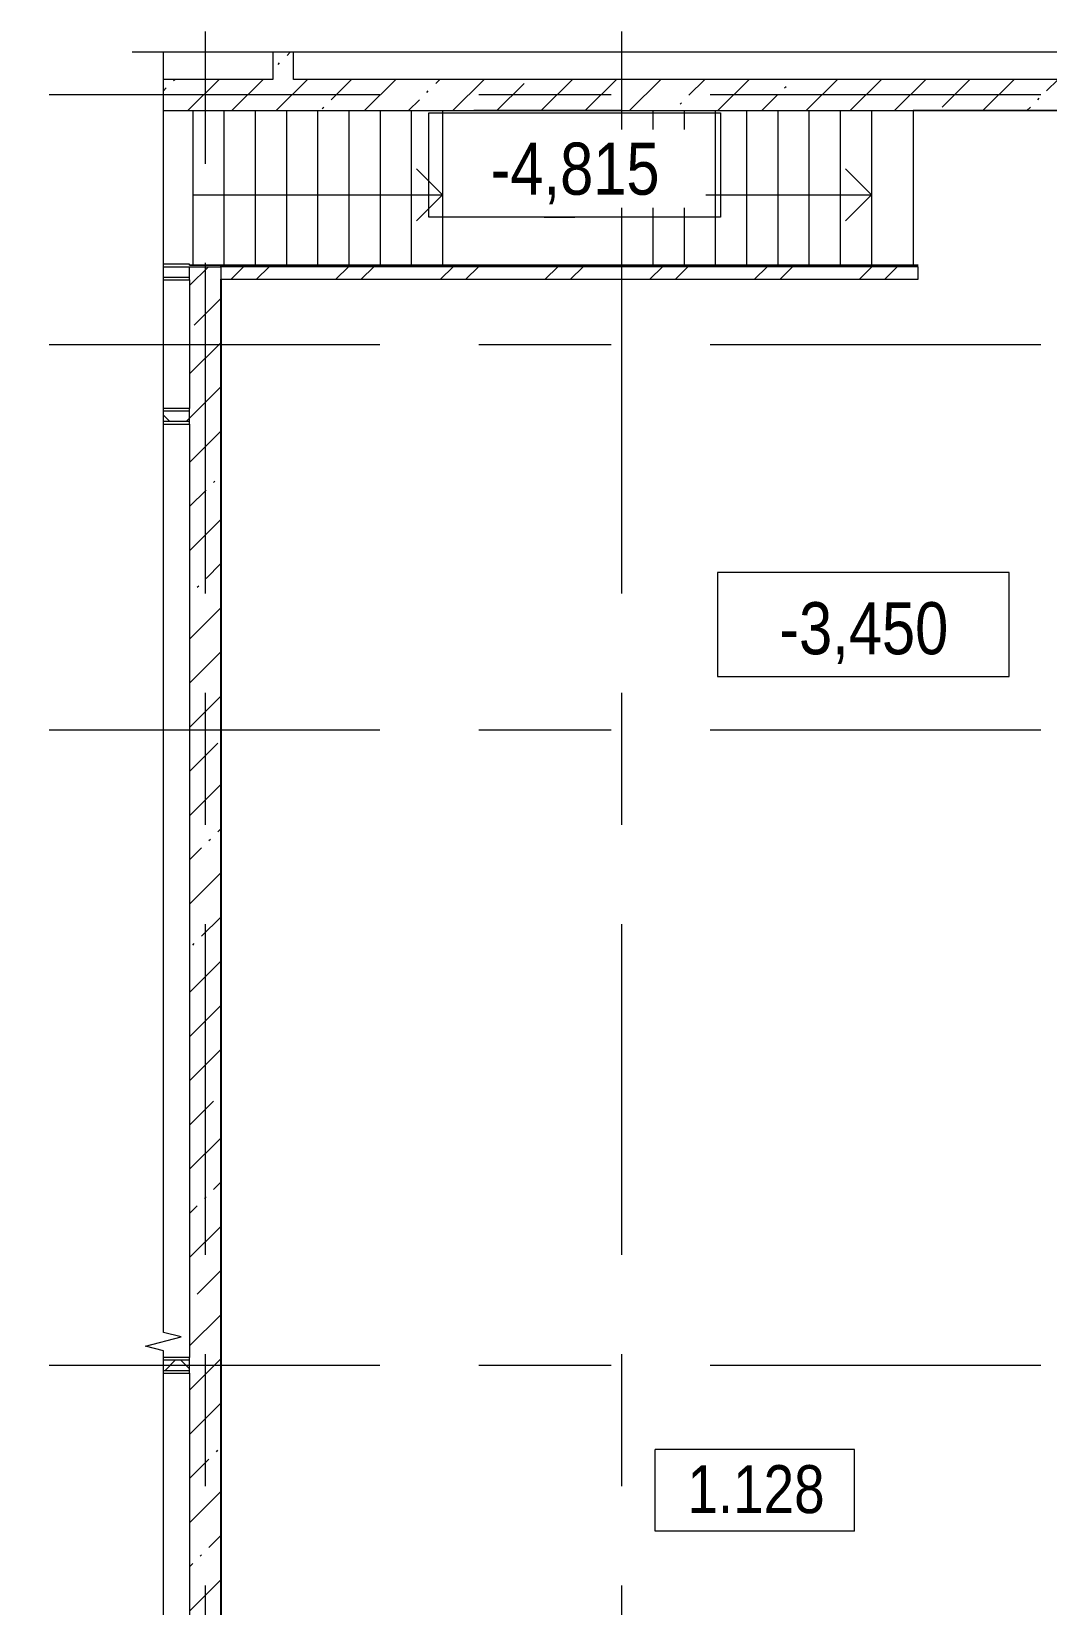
# Model space of a CAD drawing. Header units: millimetres. Extents: x 46431 to 216095, y -43515 to 31605.
# Drawn here: x 166156 to 175907, y -5979 to 9127 of the extents above; entities that cross this region are included whole.
import ezdxf

# ---------------------------------------------------------------- set-up
doc = ezdxf.new("R2010")
doc.units = ezdxf.units.MM
doc.linetypes.add('Осевые', pattern=[6350, 1270, -952.5, 3175, -952.5])
for name, color, linetype, lineweight in [('Высотные отметки', 7, 'Continuous', 9), ('Контуры', 7, 'Continuous', 9), ('Линии подступенков-1', 7, 'Continuous', 9), ('Линии свеса', 7, 'Continuous', 9), ('Марки помещений', 7, 'Continuous', 9), ('Общие ребра', 7, 'Continuous', 9), ('Оси-2', 7, 'Осевые', 9), ('Перекрытия', 7, 'Continuous', 9), ('Стены-1', 7, 'Continuous', 18), ('Стрелки вверх', 7, 'Continuous', 9), ('Штриховка разреза-3', 7, 'Continuous', 9), ('Элементы узлов', 7, 'Continuous', 9)]:
    doc.layers.add(name, color=color, linetype=linetype, lineweight=lineweight)
doc.styles.add('Arial Narrow', font='Arial Narrow.ttf', dxfattribs={"height": 500})
doc.styles.add('Arial Narrow_1', font='Arial Narrow.ttf', dxfattribs={"height": 460})
pattern_1 = [(45, (85893.1, 0), (-424.264, 424.264), [600, -100, 20, -100]), (45, (85893.1, 424), (-424.264, 424.264), [])]
pattern_2 = [(45, (85893.1, 0), (-212.132, 212.132), []), (135, (85893.1, 0), (-212.132, -212.132), [])]

# ---------------------------------------------------------------- blocks, each defined once
blk = doc.blocks.new('Линия разрыва1 - М 200-5354920-Фрагмент плана на отм_ -3_500')
at = {"layer": 'Элементы узлов'}
for p, q in [((-44, 170), (-88, 0)), ((45, -172), (-44, 170)), ((-88, 0), (-12380, 0)), ((90, 0), (45, -172)), ((12580, 0), (90, 0))]:
    blk.add_line(p, q, dxfattribs=at)
blk = doc.blocks.new('Линия разрыва1 - М 200-5815359-Фрагмент плана на отм_ -3_500')
at = {"layer": 'Элементы узлов'}
blk.add_line((-88, 0), (-24175, 0), dxfattribs=at)
blk = doc.blocks.new('Высотные отметки - Высотная отметка - Рамка_14мм длина-4459141-Фрагмент плана на отм_ -3_500')
at = {"layer": 'Высотные отметки'}
for p, q in [((7, 5), (-7, 5)), ((-7, 5), (-7, 0)), ((7, 0), (7, 5)), ((-7, 0), (7, 0))]:
    blk.add_line(p, q, dxfattribs=at)
blk = doc.blocks.new('Марка помещения_Р - Марка помещения-4575829-Фрагмент плана на отм_ -3_500')
at = {"layer": 'Марки помещений'}
for p, q in [((-4.79375, -1.95625), (-4.79375, 1.95625)), ((4.79375, 1.95625), (-4.79375, 1.95625)), ((4.79375, -1.95625), (4.79375, 1.95625)), ((4.79375, -1.95625), (-4.79375, -1.95625))]:
    blk.add_line(p, q, dxfattribs=at)

msp = doc.modelspace()

# ---------------------------------------------------------------- hatches: boundary and pattern name
at = {"layer": 'Штриховка разреза-3'}
h = msp.add_hatch(dxfattribs=at)
h.set_pattern_fill('FP_4', color=256, style=0, pattern_type=2)
h.set_pattern_definition(pattern_1)
h.paths.add_polyline_path([(168674.7, 8667.1), (168674.7, 8927.1), (168474.7, 8927.1), (168474.7, 8667.1)], flags=0)
h = msp.add_hatch(dxfattribs=at)
h.set_pattern_fill('FP_4', color=256, style=0, pattern_type=2)
h.set_pattern_definition(pattern_1)
h.paths.add_polyline_path([(190072.7, 8367.1), (190074.7, 8367.1), (190074.7, 8667.1), (167424.7, 8667.1), (167424.7, 8367.1), (188431.5, 8367.1)], flags=0)
h = msp.add_hatch(dxfattribs=at)
h.set_pattern_fill('FP_1', color=256, style=0, pattern_type=2)
h.set_pattern_definition(pattern_2)
h.paths.add_polyline_path([(167674.7, 6767.1), (167674.7, 6867.1), (167424.7, 6867.1), (167424.7, 6767.1)], flags=0)
h = msp.add_hatch(dxfattribs=at)
h.set_pattern_fill('FP_4', color=256, style=0, pattern_type=2)
h.set_pattern_definition(pattern_1)
h.paths.add_polyline_path([(167674.7, -14232.9), (167974.7, -14232.9), (167974.7, 6867.1), (167674.7, 6867.1), (167674.7, -14132.9)], flags=0)
h = msp.add_hatch(dxfattribs=at)
h.set_pattern_fill('FP_3', color=256, style=0, pattern_type=2)
h.set_pattern_definition([(45, (85893.1, 0), (-502.8943, 502.8943), []), (45, (85893.1, 762), (-502.8943, 502.8943), [])])
h.paths.add_polyline_path([(174674.7, 6747.1), (174674.7, 6867.1), (167974.7, 6867.1), (167974.7, 6747.1), (173173.5, 6747.1)], flags=0)
h = msp.add_hatch(dxfattribs=at)
h.set_pattern_fill('FP_1', color=256, style=0, pattern_type=2)
h.set_pattern_definition(pattern_2)
h.paths.add_polyline_path([(167424.7, 5382.1), (167674.7, 5382.1), (167674.7, 5482.1), (167424.7, 5482.1)], flags=0)
h = msp.add_hatch(dxfattribs=at)
h.set_pattern_fill('FP_1', color=256, style=0, pattern_type=2)
h.set_pattern_definition(pattern_2)
h.paths.add_polyline_path([(167674.7, -3732.9), (167674.7, -3632.9), (167424.7, -3632.9), (167424.7, -3732.9)], flags=0)

# ---------------------------------------------------------------- linework, layer by layer
at = {"layer": 'Высотные отметки'}
for p, q in [((171080.2, 7345.2), (171374.5, 7345.2)), ((171080.2, 7345.2), (171080.2, 7345.2)), ((174147.6, 2932.1), (174147.6, 2932.1)), ((174147.6, 2932.1), (174147.6, 2932.1))]:
    msp.add_line(p, q, dxfattribs=at)
at = {"layer": 'Контуры'}
for p, q in [((167704.7, 8367.1), (167704.7, 6882.1)), ((167704.7, 8367.1), (170404.7, 8367.1)), ((171824.7, 8367.1), (170404.7, 8367.1)), ((171824.7, 8367.1), (171824.7, 6884.1)), ((171824.7, 8367.1), (174524.7, 8367.1)), ((174285.4, 6747.1), (174524.7, 6747.1))]:
    msp.add_line(p, q, dxfattribs=at)
at = {"layer": 'Линии подступенков-1'}
for p, q in [((167704.7, 8367.1), (167704.7, 6882.1)), ((168004.7, 8367.1), (168004.7, 6884.1)), ((168304.7, 8367.1), (168304.7, 6884.1)), ((168604.7, 8367.1), (168604.7, 6884.1)), ((168904.7, 8367.1), (168904.7, 6884.1)), ((169204.7, 8367.1), (169204.7, 6884.1)), ((169504.7, 8367.1), (169504.7, 6884.1)), ((169804.7, 8367.1), (169804.7, 6884.1)), ((170104.7, 8367.1), (170104.7, 6884.1)), ((171824.7, 8367.1), (171824.7, 6884.1)), ((172124.7, 8367.1), (172124.7, 6884.1)), ((172424.7, 8367.1), (172424.7, 6884.1)), ((172724.7, 8367.1), (172724.7, 6884.1)), ((173024.7, 8367.1), (173024.7, 6884.1)), ((173324.7, 8367.1), (173324.7, 6884.1)), ((173624.7, 8367.1), (173624.7, 6884.1)), ((173924.7, 8367.1), (173924.7, 6884.1)), ((174224.7, 8367.1), (174224.7, 6884.1))]:
    msp.add_line(p, q, dxfattribs=at)
at = {"layer": 'Линии свеса'}
for p, q in [((168004.7, 8367.1), (168004.7, 6884.1)), ((168304.7, 8367.1), (168304.7, 6884.1)), ((168604.7, 8367.1), (168604.7, 6884.1)), ((168904.7, 8367.1), (168904.7, 6884.1)), ((169204.7, 8367.1), (169204.7, 6884.1)), ((169504.7, 8367.1), (169504.7, 6884.1)), ((169804.7, 8367.1), (169804.7, 6884.1)), ((170104.7, 8367.1), (170104.7, 6884.1)), ((172124.7, 8367.1), (172124.7, 6884.1)), ((172424.7, 8367.1), (172424.7, 6884.1)), ((172724.7, 8367.1), (172724.7, 6884.1)), ((173024.7, 8367.1), (173024.7, 6884.1)), ((173324.7, 8367.1), (173324.7, 6884.1)), ((173624.7, 8367.1), (173624.7, 6884.1)), ((173924.7, 8367.1), (173924.7, 6884.1)), ((174224.7, 8367.1), (174224.7, 6884.1))]:
    msp.add_line(p, q, dxfattribs=at)
at = {"layer": 'Общие ребра'}
for p, q in [((167424.7, 6867.1), (167674.7, 6867.1)), ((167674.7, 6867.1), (167974.7, 6867.1)), ((167674.7, 6767.1), (167674.7, 6867.1)), ((167974.7, 6867.1), (167974.7, 6747.1)), ((167424.7, 6767.1), (167674.7, 6767.1)), ((167674.7, 6742.1), (167674.7, 6767.1)), ((167674.7, 6742.1), (167674.7, 5507.1)), ((167674.7, 5482.1), (167424.7, 5482.1)), ((167674.7, 5482.1), (167674.7, 5507.1)), ((167674.7, 5382.1), (167674.7, 5482.1)), ((167674.7, 5382.1), (167424.7, 5382.1)), ((167674.7, 5357.1), (167674.7, 5382.1)), ((167674.7, -3632.9), (167674.7, -3607.9)), ((167674.7, -3632.9), (167424.7, -3632.9)), ((167674.7, -3732.9), (167424.7, -3732.9)), ((167674.7, -3732.9), (167674.7, -3632.9)), ((167674.7, -3757.9), (167674.7, -3732.9))]:
    msp.add_line(p, q, dxfattribs=at)
at = {"layer": 'Оси-2'}
for p, q in [((167824.7, 9127.1), (167824.7, -19674.5)), ((171824.7, 9127.1), (171824.7, -19674.5)), ((190774.7, 8517.1), (162896.4, 8517.1)), ((190774.7, 6117.1), (162896.4, 6117.1)), ((190774.7, 2417.1), (162896.4, 2417.1)), ((190774.7, -3682.9), (162896.4, -3682.9))]:
    msp.add_line(p, q, dxfattribs=at)
at = {"layer": 'Перекрытия'}
for p, q in [((184624.7, 8367.1), (174624.7, 8367.1)), ((174624.7, 8367.1), (174624.7, 6884.1)), ((167979.7, 6867.1), (167974.7, 6867.1)), ((174624.7, 6884.1), (167979.7, 6884.1)), ((167979.7, 6884.1), (167979.7, 6867.1)), ((167979.7, 6747.1), (167979.7, -2920)), ((167979.7, -2920), (167979.7, -14107.9))]:
    msp.add_line(p, q, dxfattribs=at)
at = {"layer": 'Стены-1'}
for p, q in [((168474.7, 8927.1), (168474.7, 8667.1)), ((168674.7, 8667.1), (168674.7, 8927.1)), ((168474.7, 8667.1), (167424.7, 8667.1)), ((177674.7, 8667.1), (168674.7, 8667.1)), ((167424.7, 8367.1), (190072.7, 8367.1)), ((167674.7, 6892.1), (167424.7, 6892.1)), ((167674.7, 6882.1), (167674.7, 6892.1)), ((174674.7, 6884.1), (167674.7, 6884.1)), ((167674.7, 6884.1), (167674.7, 6882.1)), ((167974.7, 6882.1), (167674.7, 6882.1)), ((167674.7, 6882.1), (174674.7, 6882.1)), ((167974.7, 6867.1), (167974.7, 6882.1)), ((174674.7, 6867.1), (167974.7, 6867.1)), ((174674.7, 6882.1), (174674.7, 6884.1)), ((174674.7, 6747.1), (174674.7, 6867.1)), ((167424.7, 6742.1), (167674.7, 6742.1)), ((167974.7, -13980.5), (167974.7, 6747.1)), ((167974.7, 6747.1), (174674.7, 6747.1)), ((167979.7, 6747.1), (167974.7, 6747.1)), ((167974.7, 6747.1), (167974.7, -14005.5)), ((167979.7, -14112.9), (167979.7, 6745.1)), ((167674.7, 5507.1), (167424.7, 5507.1)), ((167424.7, 5357.1), (167674.7, 5357.1)), ((167674.7, 5357.1), (167674.7, -3607.9)), ((167674.7, -3607.9), (167424.7, -3607.9)), ((167424.7, -3757.9), (167674.7, -3757.9)), ((167674.7, -3757.9), (167674.7, -7857.9))]:
    msp.add_line(p, q, dxfattribs=at)
at = {"layer": 'Стрелки вверх'}
for p, q in [((170104.7, 7557.1), (169854.7, 7807.1)), ((174224.7, 7557.1), (173974.7, 7807.1)), ((167704.7, 7557.1), (168004.7, 7557.1)), ((168004.7, 7557.1), (168304.7, 7557.1)), ((168304.7, 7557.1), (168604.7, 7557.1)), ((168604.7, 7557.1), (168904.7, 7557.1)), ((168904.7, 7557.1), (169204.7, 7557.1)), ((169204.7, 7557.1), (169504.7, 7557.1)), ((169504.7, 7557.1), (169804.7, 7557.1)), ((169804.7, 7557.1), (170104.7, 7557.1)), ((170104.7, 7557.1), (169854.7, 7307.1)), ((171824.7, 7557.1), (172124.7, 7557.1)), ((172124.7, 7557.1), (172424.7, 7557.1)), ((172424.7, 7557.1), (172724.7, 7557.1)), ((172724.7, 7557.1), (173024.7, 7557.1)), ((173024.7, 7557.1), (173324.7, 7557.1)), ((173324.7, 7557.1), (173624.7, 7557.1)), ((173624.7, 7557.1), (173924.7, 7557.1)), ((173924.7, 7557.1), (174224.7, 7557.1)), ((174224.7, 7557.1), (173974.7, 7307.1))]:
    msp.add_line(p, q, dxfattribs=at)

# ---------------------------------------------------------------- block references
at = {"layer": 'Высотные отметки', "extrusion": (0, 0, -1), "xscale": 199.9999999999999, "yscale": 199.9999999999999, "zscale": 199.9999999999999}
msp.add_blockref('Высотные отметки - Высотная отметка - Рамка_14мм длина-4459141-Фрагмент плана на отм_ -3_500', (-171374.5, 7345.2), dxfattribs=at)
at = {"layer": 'Высотные отметки', "xscale": 199.9999999999999, "yscale": 199.9999999999999, "zscale": 199.9999999999999}
msp.add_blockref('Высотные отметки - Высотная отметка - Рамка_14мм длина-4459141-Фрагмент плана на отм_ -3_500', (174147.6, 2932.1), dxfattribs=at)
at = {"layer": 'Марки помещений', "xscale": 199.9999999999999, "yscale": 199.9999999999999, "zscale": 199.9999999999999}
msp.add_blockref('Марка помещения_Р - Марка помещения-4575829-Фрагмент плана на отм_ -3_500', (173104.7, -4882.3), dxfattribs=at)
at = {"layer": 'Элементы узлов'}
msp.add_blockref('Линия разрыва1 - М 200-5815359-Фрагмент плана на отм_ -3_500', (191299.7, 8927.1), dxfattribs=at)
at = {"layer": 'Элементы узлов', "rotation": 270.0000000000001}
msp.add_blockref('Линия разрыва1 - М 200-5354920-Фрагмент плана на отм_ -3_500', (167424.7, -3452.9), dxfattribs=at)

# ---------------------------------------------------------------- texts
at = {"layer": 'Марки помещений', "insert": (172456.8, -4640.5), "char_height": 460, "width": 1587.341, "attachment_point": 1, "style": 'Arial Narrow_1'}
msp.add_mtext('1.128', dxfattribs=at)

# ---------------------------------------------------------------- next in the draw order: texts
at = {"layer": 'Высотные отметки', "char_height": 500, "width": 1940.404, "attachment_point": 1, "line_spacing_factor": 0.974696, "style": 'Arial Narrow', "bg_fill": 3, "box_fill_scale": 1.25, "bg_fill_color": 256, "bg_fill_true_color": 13158600, "bg_fill_transparency": 0}
for s, insert in [('-4,815', (170566, 8059.5)), ('-3,450', (173339.1, 3646.4))]:
    msp.add_mtext(s, dxfattribs=dict(at, insert=insert))

doc.saveas('drawing.dxf')
